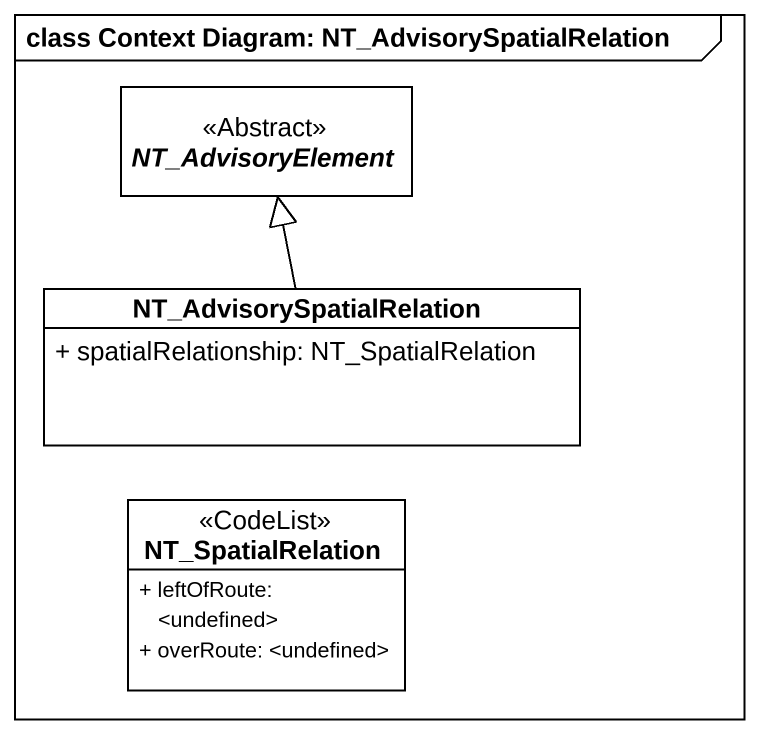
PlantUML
@startuml
mainframe class Context Diagram: NT_AdvisorySpatialRelation
hide circle
hide empty members
skinparam classAttributeIconSize 0
abstract class NT_AdvisoryElement <<Abstract>>
class NT_AdvisorySpatialRelation {
  + spatialRelationship: NT_SpatialRelation
}
class NT_SpatialRelation <<CodeList>> {
  + leftOfRoute: <undefined>
  + overRoute: <undefined>
}
NT_AdvisorySpatialRelation -up-|> NT_AdvisoryElement
@enduml
